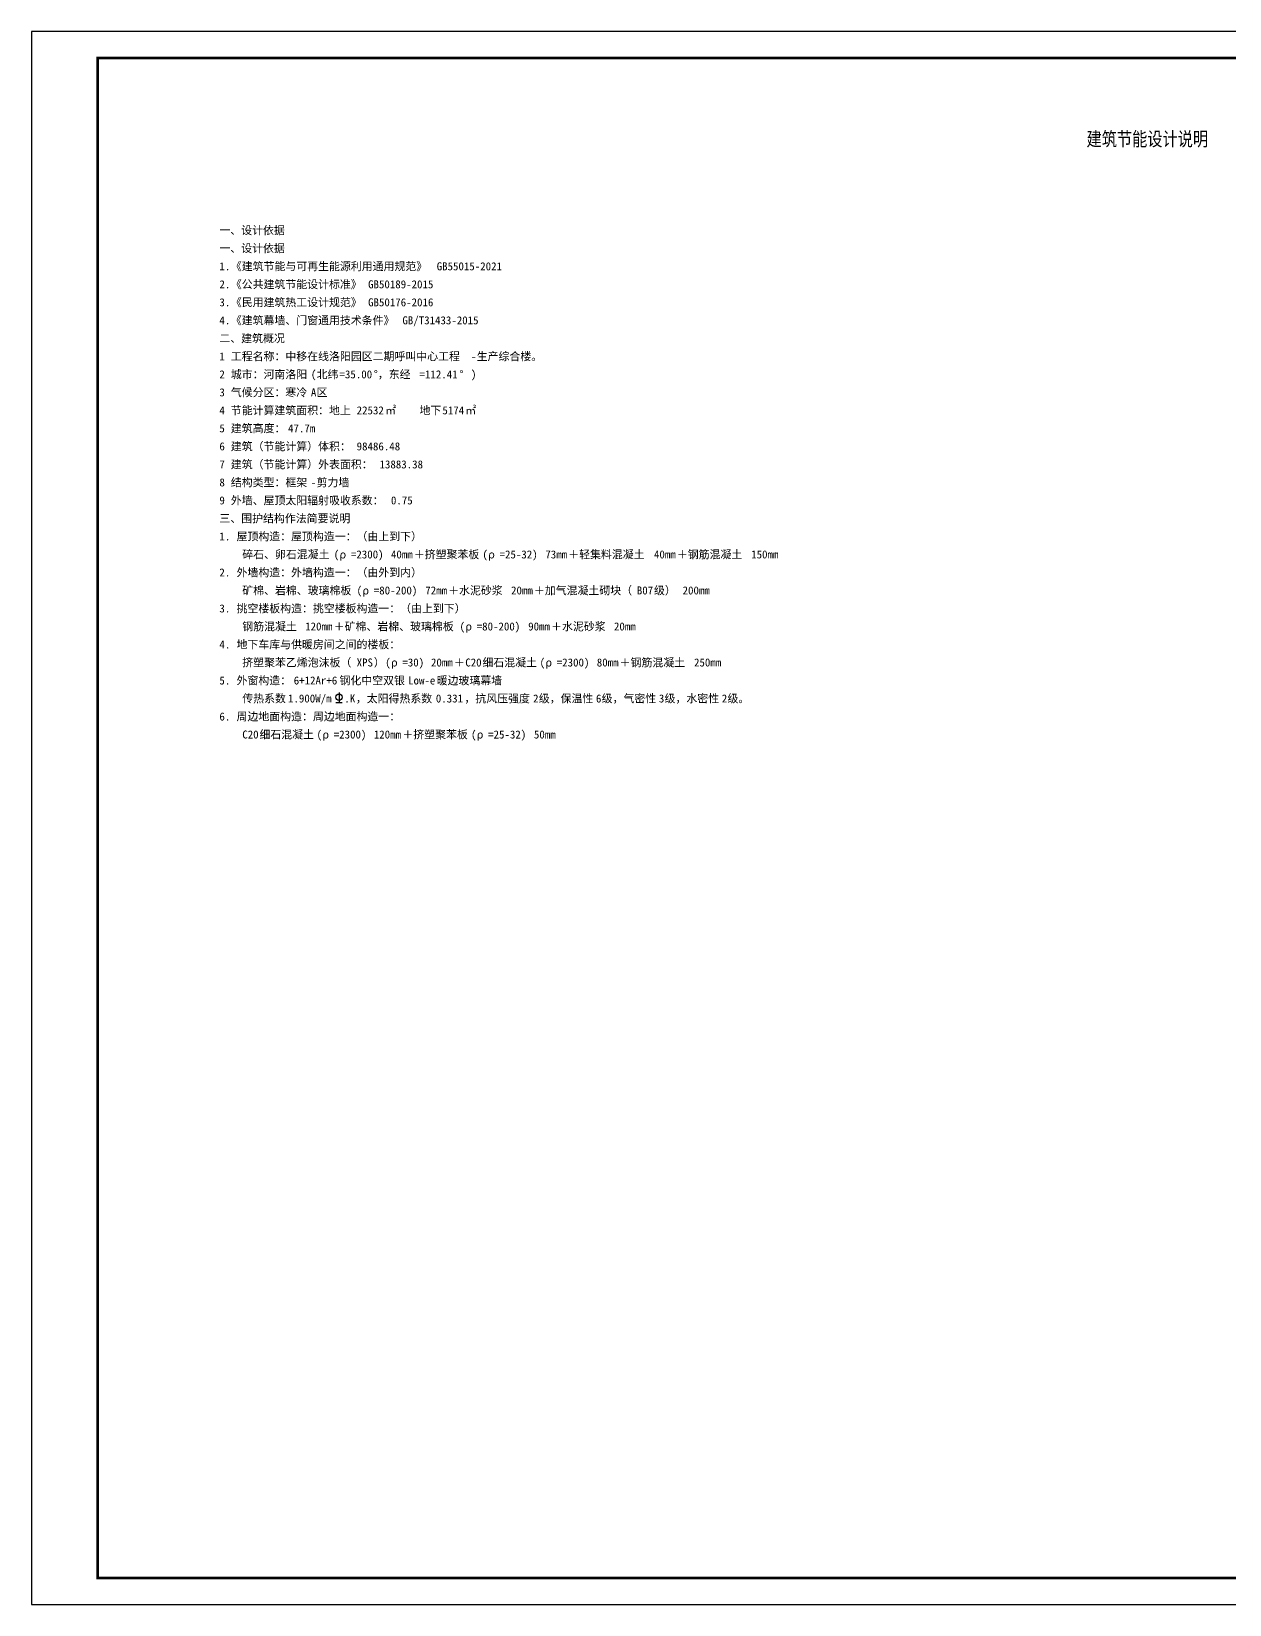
# Model space of a CAD drawing. Extents: x 1109697 to 1467097, y -139975 to 53891.
# Drawn here: x 1109697 to 1154961, y -139975 to -80575 of the extents above; entities that cross this region are included whole.
import ezdxf

# ---------------------------------------------------------------- set-up
doc = ezdxf.new("R2010")
doc.units = 0
doc.header["$LTSCALE"] = 1000
doc.header["$MEASUREMENT"] = 0
doc.layers.add('PUB_TEXT', color=7, linetype='Continuous')
doc.layers.add('PUB_TITLE', color=4, linetype='Continuous')
doc.styles.add('-黑体', font='simhei.ttf', dxfattribs={"width": 0.8})
doc.styles.add('ST', font='')
doc.styles.get('ST').set_extended_font_data('NSimSun')

msp = doc.modelspace()

# ---------------------------------------------------------------- linework, layer by layer
at = {"layer": 'PUB_TEXT'}
for p, q in [((1121318, -105534), (1121318, -105914)), ((1121198, -105914), (1121438, -105914))]:
    msp.add_line(p, q, dxfattribs=at)
msp.add_circle((1121318, -105714), 120, dxfattribs=at)
at = {"layer": 'PUB_TITLE'}
msp.add_lwpolyline([(1109697, -139975), (1193797, -139975), (1193797, -80575), (1109697, -80575)], close=True, dxfattribs=at)
at = {"layer": 'PUB_TITLE', "const_width": 100}
msp.add_lwpolyline([(1112197, -138975), (1192797, -138975), (1192797, -81575), (1112197, -81575)], close=True, dxfattribs=at)

# ---------------------------------------------------------------- texts
at = {"layer": 'PUB_TEXT', "style": '-黑体', "width": 0.8}
msp.add_text('建筑节能设计说明', height=525.7, dxfattribs=at).set_placement((1149560, -84898))
at = {"layer": 'PUB_TEXT', "style": 'ST'}
for s, height, p in [('一、设计依据', 302.1, (1116798, -88234)), ('一、设计依据', 302.1, (1116798, -88914)), ('1.', 302.1, (1116798, -89594)), ('《建筑节能与可再生能源利用通用规范》', 302.11, (1117230, -89594)), ('GB55015-2021', 302.11, (1125007, -89594)), ('2.', 302.1, (1116798, -90274)), ('《公共建筑节能设计标准》', 302.11, (1117230, -90274)), ('GB50189-2015', 302.11, (1122415, -90274)), ('3.', 302.1, (1116798, -90954)), ('《民用建筑热工设计规范》', 302.11, (1117230, -90954)), ('GB50176-2016', 302.11, (1122415, -90954)), ('4.', 302.1, (1116798, -91634)), ('《建筑幕墙、门窗通用技术条件》', 302.11, (1117230, -91634)), ('GB/T31433-2015', 302.11, (1123711, -91634)), ('二、建筑概况', 302.1, (1116798, -92314)), ('工程名称：中移在线洛阳园区二期呼叫中心工程', 302.11, (1117230, -92994)), ('生产综合楼。', 302.1, (1126519, -92994)), ('1', 302, (1116798, -92994)), ('-', 302, (1126303, -92994)), ('2', 302, (1116798, -93674)), ('城市：河南洛阳', 302.1, (1117230, -93674)), ('(', 302, (1120254, -93674)), ('北纬', 302.1, (1120470, -93674)), ('=35.00', 302.1, (1121335, -93674)), ('°，东经', 302.1, (1122631, -93674)), ('=112.41', 302.1, (1124359, -93674)), ('°', 302, (1125871, -93674)), (')', 302, (1126303, -93674)), ('3', 302, (1116798, -94354)), ('气候分区：寒冷', 302.1, (1117230, -94354)), ('A', 302, (1120254, -94354)), ('区', 302, (1120470, -94354)), ('4', 302, (1116798, -95034)), ('节能计算建筑面积：地上', 302.11, (1117230, -95034)), ('22532', 302.1, (1121983, -95034)), ('㎡', 302, (1123063, -95034)), ('地下', 302.1, (1124359, -95034)), ('5174', 302.1, (1125223, -95034)), ('㎡', 302, (1126087, -95034)), ('5', 302, (1116798, -95714)), ('建筑高度：', 302.1, (1117230, -95714)), ('47.7m', 302.1, (1119390, -95714)), ('6', 302, (1116798, -96394)), ('建筑（节能计算）体积：', 302.11, (1117230, -96394)), ('98486.48', 302.1, (1121983, -96394)), ('7', 302, (1116798, -97074)), ('建筑（节能计算）外表面积：', 302.11, (1117230, -97074)), ('13883.38', 302.1, (1122847, -97074)), ('结构类型：框架', 302.1, (1117230, -97754)), ('剪力墙', 302.1, (1120470, -97754)), ('8', 302, (1116798, -97754)), ('-', 302, (1120254, -97754)), ('9', 302, (1116798, -98434)), ('外墙、屋顶太阳辐射吸收系数：', 302.11, (1117230, -98434)), ('0.75', 302.1, (1123279, -98434)), ('三、围护结构作法简要说明', 302.11, (1116798, -99114)), ('1.', 302.1, (1116798, -99794)), ('屋顶构造：屋顶构造一：（由上到下）', 302.11, (1117446, -99794)), ('碎石、卵石混凝土', 302.1, (1117662, -100474)), ('(', 302, (1121118, -100474)), ('ρ', 302, (1121335, -100474)), ('=2300)', 302.1, (1121767, -100474)), ('40mm', 302.1, (1123279, -100474)), ('＋挤塑聚苯板', 302.1, (1124143, -100474)), ('(', 302, (1126735, -100474)), ('ρ', 302, (1126951, -100474)), ('=25-32)', 302.1, (1127383, -100474)), ('73mm', 302.1, (1129112, -100474)), ('＋轻集料混凝土', 302.1, (1129976, -100474)), ('40mm', 302.1, (1133216, -100474)), ('＋钢筋混凝土', 302.1, (1134081, -100474)), ('150mm', 302.1, (1136889, -100474)), ('2.', 302.1, (1116798, -101154)), ('外墙构造：外墙构造一：（由外到内）', 302.11, (1117446, -101154)), ('矿棉、岩棉、玻璃棉板', 302.1, (1117662, -101834)), ('(', 302, (1121983, -101834)), ('=80-200)', 302.1, (1122631, -101834)), ('72mm', 302.1, (1124575, -101834)), ('＋水泥砂浆', 302.1, (1125439, -101834)), ('20mm', 302.1, (1127816, -101834)), ('＋加气混凝土砌块（', 302.1, (1128680, -101834)), ('B07', 302.1, (1132568, -101834)), ('级）', 302.1, (1133216, -101834)), ('200mm', 302.1, (1134297, -101834)), ('挑空楼板构造：挑空楼板构造一：（由上到下）', 302.11, (1117446, -102514)), ('ρ', 302, (1122199, -101834)), ('3.', 302.1, (1116798, -102514)), ('钢筋混凝土', 302.1, (1117662, -103194)), ('120mm', 302.1, (1120038, -103194)), ('＋矿棉、岩棉、玻璃棉板', 302.11, (1121118, -103194)), ('(', 302, (1125871, -103194)), ('ρ', 302, (1126087, -103194)), ('=80-200)', 302.1, (1126519, -103194)), ('90mm', 302.1, (1128464, -103194)), ('＋水泥砂浆', 302.1, (1129328, -103194)), ('20mm', 302.1, (1131704, -103194)), ('4.', 302.1, (1116798, -103874)), ('地下车库与供暖房间之间的楼板：', 302.11, (1117446, -103874)), ('挤塑聚苯乙烯泡沫板（', 302.1, (1117662, -104554)), ('XPS', 302.1, (1121983, -104554)), ('）', 302, (1122631, -104554)), ('(', 302, (1123063, -104554)), ('ρ', 302, (1123279, -104554)), ('=30)', 302.1, (1123711, -104554)), ('20mm', 302.1, (1124791, -104554)), ('＋', 302, (1125655, -104554)), ('C20', 302.1, (1126087, -104554)), ('细石混凝土', 302.1, (1126735, -104554)), ('(', 302, (1128896, -104554)), ('ρ', 302, (1129112, -104554)), ('=2300)', 302.1, (1129544, -104554)), ('80mm', 302.1, (1131056, -104554)), ('＋钢筋混凝土', 302.1, (1131920, -104554)), ('250mm', 302.1, (1134729, -104554)), ('5.', 302.1, (1116798, -105234)), ('外窗构造：', 302.1, (1117446, -105234)), ('6+12Ar+6', 302.1, (1119606, -105234)), ('钢化中空双银', 302.1, (1121335, -105234)), ('Low-e', 302.1, (1123927, -105234)), ('暖边玻璃幕墙', 302.1, (1125007, -105234)), ('传热系数', 302.1, (1117662, -105914)), ('1.900W/m', 302.1, (1119390, -105914)), ('.K', 302.1, (1121518, -105914)), ('，太阳得热系数', 302.1, (1121951, -105914)), ('0.331', 302.1, (1124975, -105914)), ('，抗风压强度', 302.1, (1126055, -105914)), ('2', 302, (1128648, -105914)), ('级，保温性', 302.1, (1128864, -105914)), ('6', 302, (1131024, -105914)), ('级，气密性', 302.1, (1131240, -105914)), ('3', 302, (1133400, -105914)), ('级，水密性', 302.1, (1133616, -105914)), ('2', 302, (1135777, -105914)), ('级。', 302.1, (1135993, -105914)), ('6.', 302.1, (1116798, -106594)), ('周边地面构造：周边地面构造一：', 302.11, (1117446, -106594)), ('C20', 302.1, (1117662, -107274)), ('细石混凝土', 302.1, (1118310, -107274)), ('(', 302, (1120470, -107274)), ('ρ', 302, (1120686, -107274)), ('=2300)', 302.1, (1121118, -107274)), ('120mm', 302.1, (1122631, -107274)), ('＋挤塑聚苯板', 302.1, (1123711, -107274)), ('(', 302, (1126303, -107274)), ('ρ', 302, (1126519, -107274)), ('=25-32)', 302.1, (1126951, -107274)), ('50mm', 302.1, (1128680, -107274))]:
    msp.add_text(s, height=height, dxfattribs=at).set_placement(p)

doc.saveas('drawing.dxf')
